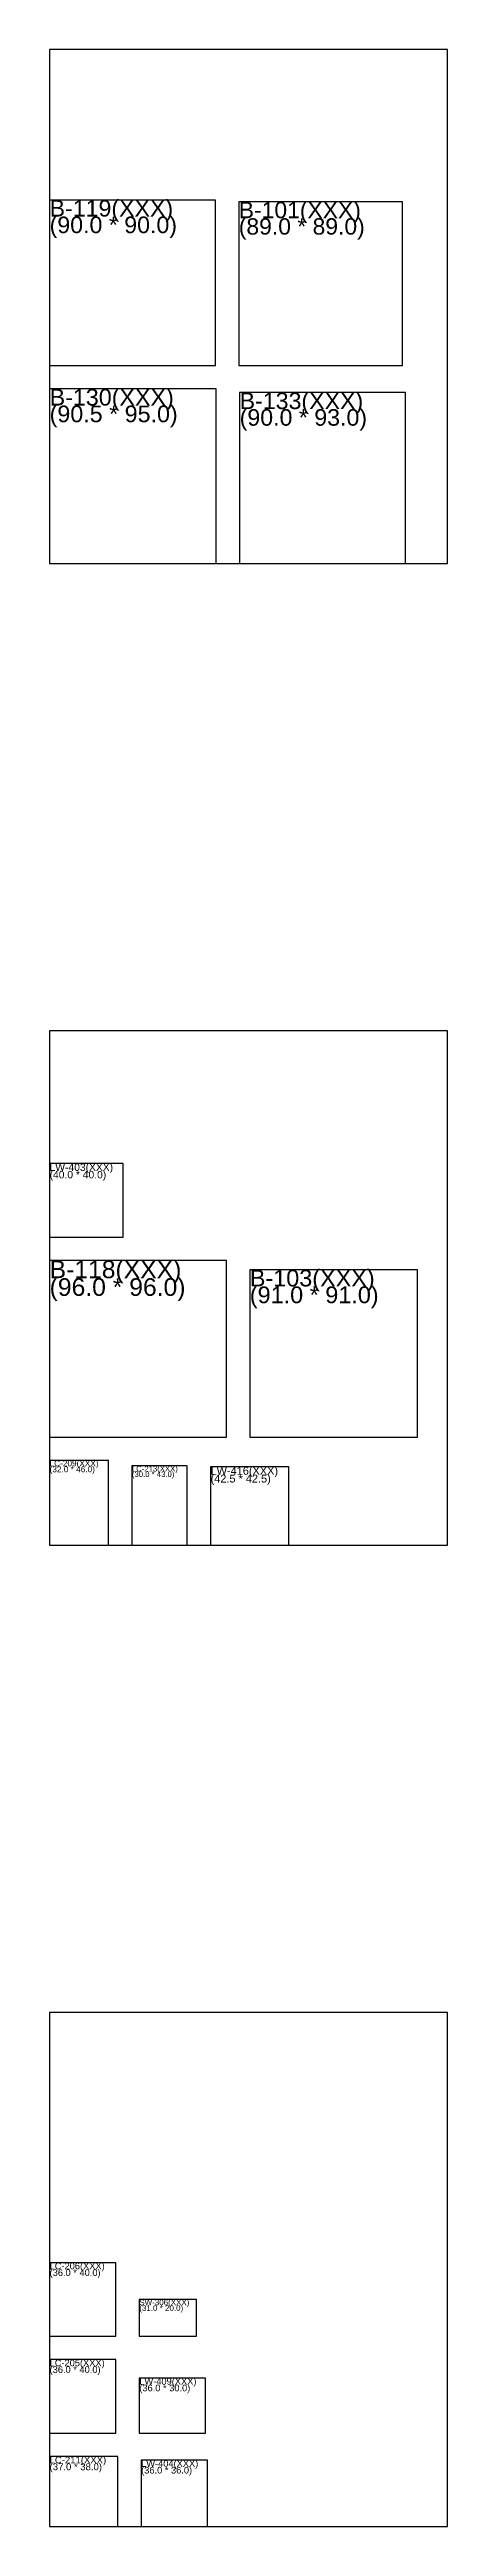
# Model space of a CAD drawing. Extents: x 0 to 8, y 21 to 536.
# Drawn here: x 0 to 8.5, y 84 to 137 of the extents above; entities that cross this region are included whole.
import ezdxf

# ---------------------------------------------------------------- set-up
doc = ezdxf.new("R2010")
doc.units = 0
doc.styles.get("Standard").update_dxf_attribs({"font": 'arial.ttf'})

msp = doc.modelspace()

# ---------------------------------------------------------------- linework, layer by layer
for points in [[(0, 126, 0), (8.5, 126, 0), (8.5, 137, 0), (0, 137, 0)], [(0, 130.238, 0), (3.542, 130.238, 0), (3.542, 133.78, 0), (0, 133.78, 0)], [(4.042, 130.238, 0), (7.544, 130.238, 0), (7.544, 133.741, 0), (4.042, 133.741, 0)], [(0, 126, 0), (3.561, 126, 0), (3.561, 129.738, 0), (0, 129.738, 0)], [(4.061, 126, 0), (7.603, 126, 0), (7.603, 129.66, 0), (4.061, 129.66, 0)], [(0, 105, 0), (8.5, 105, 0), (8.5, 116, 0), (0, 116, 0)], [(0, 111.588, 0), (1.574, 111.588, 0), (1.574, 113.162, 0), (0, 113.162, 0)], [(0, 107.31, 0), (3.778, 107.31, 0), (3.778, 111.088, 0), (0, 111.088, 0)], [(4.278, 107.31, 0), (7.859, 107.31, 0), (7.859, 110.891, 0), (4.278, 110.891, 0)], [(0, 105, 0), (1.259, 105, 0), (1.259, 106.81, 0), (0, 106.81, 0)], [(1.759, 105, 0), (2.94, 105, 0), (2.94, 106.692, 0), (1.759, 106.692, 0)], [(3.44, 105, 0), (5.112, 105, 0), (5.112, 106.672, 0), (3.44, 106.672, 0)], [(0, 84, 0), (8.5, 84, 0), (8.5, 95, 0), (0, 95, 0)], [(0, 88.069, 0), (1.417, 88.069, 0), (1.417, 89.644, 0), (0, 89.644, 0)], [(1.917, 88.069, 0), (3.137, 88.069, 0), (3.137, 88.856, 0), (1.917, 88.856, 0)], [(0, 85.995, 0), (1.417, 85.995, 0), (1.417, 87.569, 0), (0, 87.569, 0)], [(1.917, 85.995, 0), (3.333, 85.995, 0), (3.333, 87.176, 0), (1.917, 87.176, 0)], [(0, 84, 0), (1.456, 84, 0), (1.456, 85.495, 0), (0, 85.495, 0)], [(1.956, 84, 0), (3.373, 84, 0), (3.373, 85.417, 0), (1.956, 85.417, 0)]]:
    msp.add_polyline3d(points, close=True)

# ---------------------------------------------------------------- texts
for s, height, p in [('B-119(XXX)', 0.3542, (0, 133.426)), ('B-101(XXX)', 0.3502, (4.042, 133.391)), ('(90.0 * 90.0)', 0.35417, (0, 133.072)), ('(89.0 * 89.0)', 0.35023, (4.042, 133.04)), ('(90.5 * 95.0)', 0.35613, (0, 129.026)), ('B-130(XXX)', 0.3561, (0, 129.382)), ('(90.0 * 93.0)', 0.35417, (4.061, 128.951)), ('B-133(XXX)', 0.3542, (4.061, 129.306)), ('(40.0 * 40.0)', 0.15741, (0, 112.847)), ('LW-403(XXX)', 0.15741, (0, 113.005)), ('B-118(XXX)', 0.3778, (0, 110.71)), ('B-103(XXX)', 0.3581, (4.278, 110.533)), ('(96.0 * 96.0)', 0.37778, (0, 110.332)), ('(91.0 * 91.0)', 0.3581, (4.278, 110.175)), ('(32.0 * 46.0)', 0.12593, (0, 106.558)), ('LC-209(XXX)', 0.12593, (0, 106.684)), ('(30.0 * 43.0)', 0.11806, (1.759, 106.456)), ('LC-213(XXX)', 0.11806, (1.759, 106.574)), ('LW-416(XXX)', 0.16725, (3.44, 106.505)), ('(42.5 * 42.5)', 0.16725, (3.44, 106.338)), ('LC-206(XXX)', 0.14167, (0, 89.502)), ('(36.0 * 40.0)', 0.14167, (0, 89.36)), ('SW-306(XXX)', 0.12199, (1.917, 88.734)), ('(31.0 * 20.0)', 0.12199, (1.917, 88.612)), ('LC-205(XXX)', 0.14167, (0, 87.428)), ('(36.0 * 40.0)', 0.14167, (0, 87.286)), ('(36.0 * 30.0)', 0.14167, (1.917, 86.893)), ('LW-409(XXX)', 0.14167, (1.917, 87.034)), ('(37.0 * 38.0)', 0.1456, (0, 85.204)), ('LC-211(XXX)', 0.1456, (0, 85.35)), ('LW-404(XXX)', 0.14167, (1.956, 85.275)), ('(36.0 * 36.0)', 0.14167, (1.956, 85.133))]:
    msp.add_text(s, height=height).set_placement(p)

doc.saveas('drawing.dxf')
